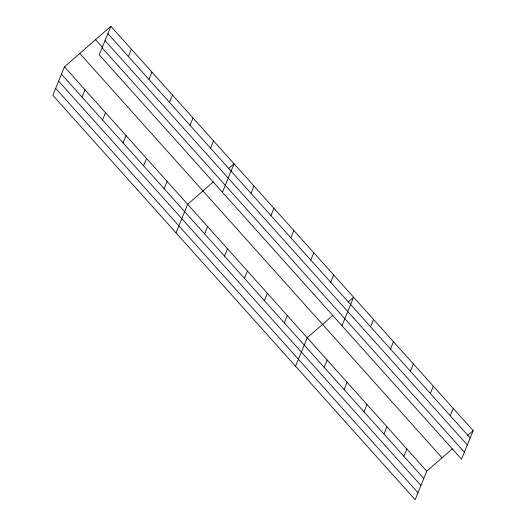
<?xml version="1.0" encoding="UTF-8"?>
<svg xmlns="http://www.w3.org/2000/svg" width="526" height="526" viewBox="0 0 526 526"><rect width="100%" height="100%" fill="white"/><g stroke="black" fill="none" stroke-linecap="round" stroke-linejoin="round"><path stroke-width="0.79" d="M110.868 26.3L99.236 54.803L461.545 459.165L473.176 430.656L110.868 26.3L64.455 66.835L52.824 95.344L415.132 499.7L426.764 471.197L452.399 448.803M81.997 97.073L84.988 89.749M102.531 119.987L105.516 112.663M128.41 56.532L131.395 49.214M123.064 142.901L126.049 135.576M148.943 79.446L151.929 72.128M143.591 165.815L146.576 158.49M169.471 102.36L172.462 95.042M164.125 188.722L167.11 181.404M190.004 125.273L192.989 117.956M176.006 232.827L187.644 204.318L213.273 181.93M210.531 148.187L213.523 140.869M204.581 233.879L207.566 226.561M222.419 192.286L234.05 163.783L228.54 168.596M224.51 256.116L227.495 248.798M250.994 193.338L253.979 186.02M244.432 278.359L247.424 271.041M270.916 215.581L273.908 208.263M264.361 300.596L267.353 293.278M290.845 237.818L293.83 230.5M284.29 322.839L287.275 315.515M310.774 260.061L313.759 252.743M295.573 366.26L307.204 337.758L332.84 315.37M330.703 282.298L333.688 274.98M324.141 367.319L327.133 359.994M341.979 325.725L353.617 297.216L348.1 302.036M344.07 389.556L347.055 382.238M370.554 326.777L373.539 319.46M363.999 411.792L366.984 404.474M390.483 349.021L393.468 341.696M383.927 434.035L386.912 426.717M410.411 371.257L413.397 363.939M403.85 456.272L406.841 448.954M430.334 393.501L433.325 386.176M450.263 415.737L453.248 408.419M467.049 436.008L473.176 430.656M107.883 33.618L470.191 437.974M105.029 40.614L467.338 444.97M95.554 39.68L102.577 47.518M102.09 47.813L464.399 452.169M79.774 53.461L442.083 457.817M64.455 66.835L426.764 471.197M61.47 74.159L423.778 478.515M58.616 81.149L420.925 485.505M55.677 88.355L417.986 492.711"/></g></svg>
